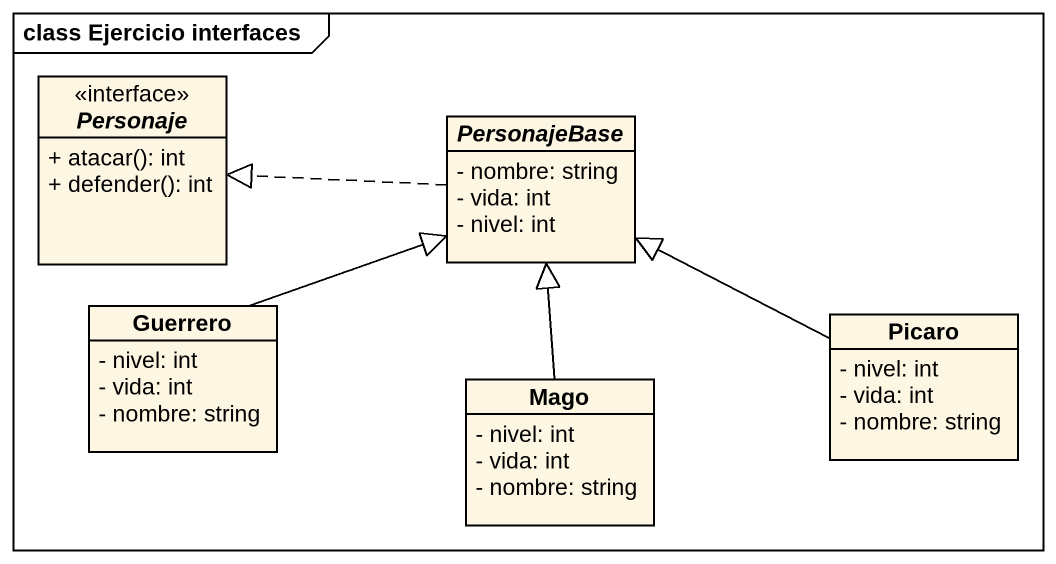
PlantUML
@startuml
mainframe class Ejercicio interfaces
hide circle
hide empty members
skinparam classAttributeIconSize 0
interface Personaje <<interface>> {
  + atacar(): int
  + defender(): int
}
abstract class PersonajeBase {
  - nombre: string
  - vida: int
  - nivel: int
}
class Guerrero {
  - nivel: int
  - vida: int
  - nombre: string
}
class Picaro {
  - nivel: int
  - vida: int
  - nombre: string
}
class Mago {
  - nivel: int
  - vida: int
  - nombre: string
}
PersonajeBase .left.|> Personaje
Guerrero -right-|> PersonajeBase
Picaro -left-|> PersonajeBase
Mago -up-|> PersonajeBase
@enduml
